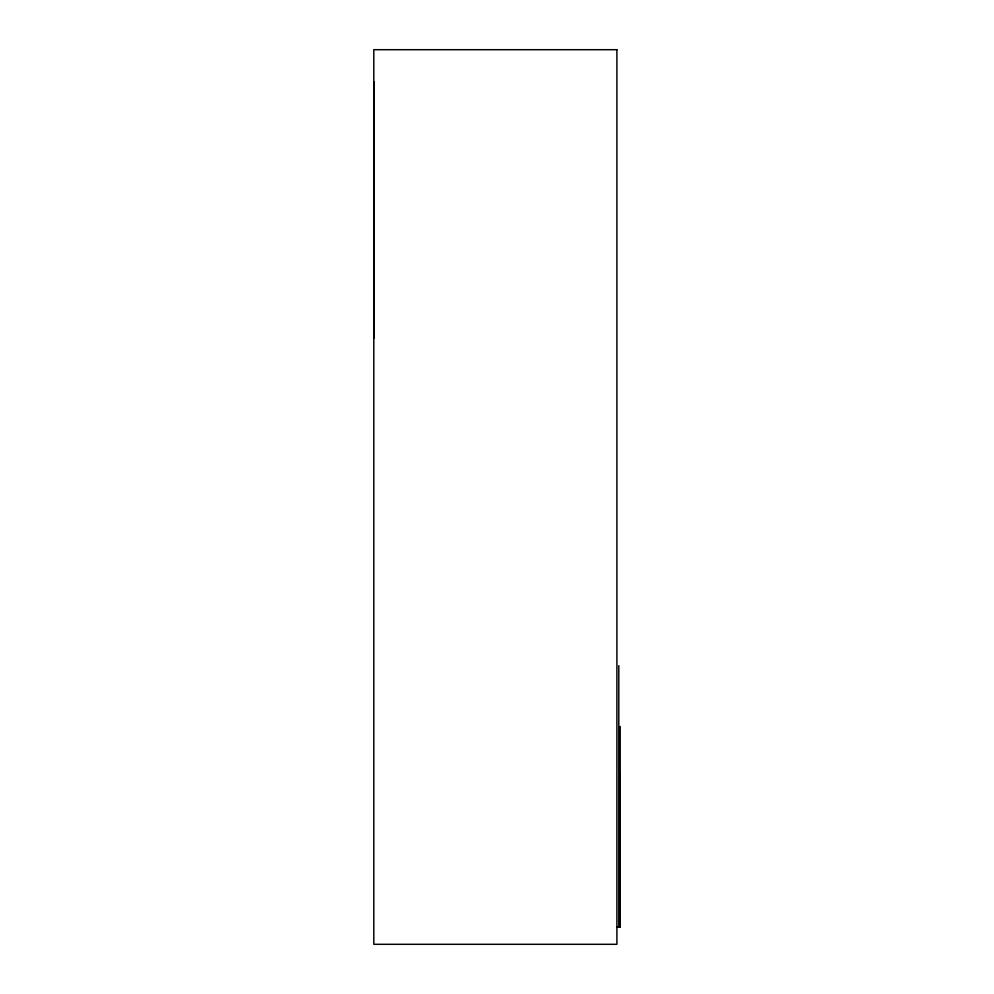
<?xml version="1.0" encoding="UTF-8"?>
<svg xmlns="http://www.w3.org/2000/svg" width="994" height="994" viewBox="0 0 994 994"><rect width="100%" height="100%" fill="white"/><g stroke="black" fill="none" stroke-linecap="round" stroke-linejoin="round"><path stroke-width="1.49" d="M617.1 927.054L620.194 927.042L620.194 726.465M616.702 927.265L619.809 927.253L619.809 773.518M618.802 665.657L618.802 927.402M374.241 81.806L374.241 338.047M616.901 49.7L373.806 49.7L373.806 944.3L616.901 944.3L616.901 49.7"/></g></svg>
